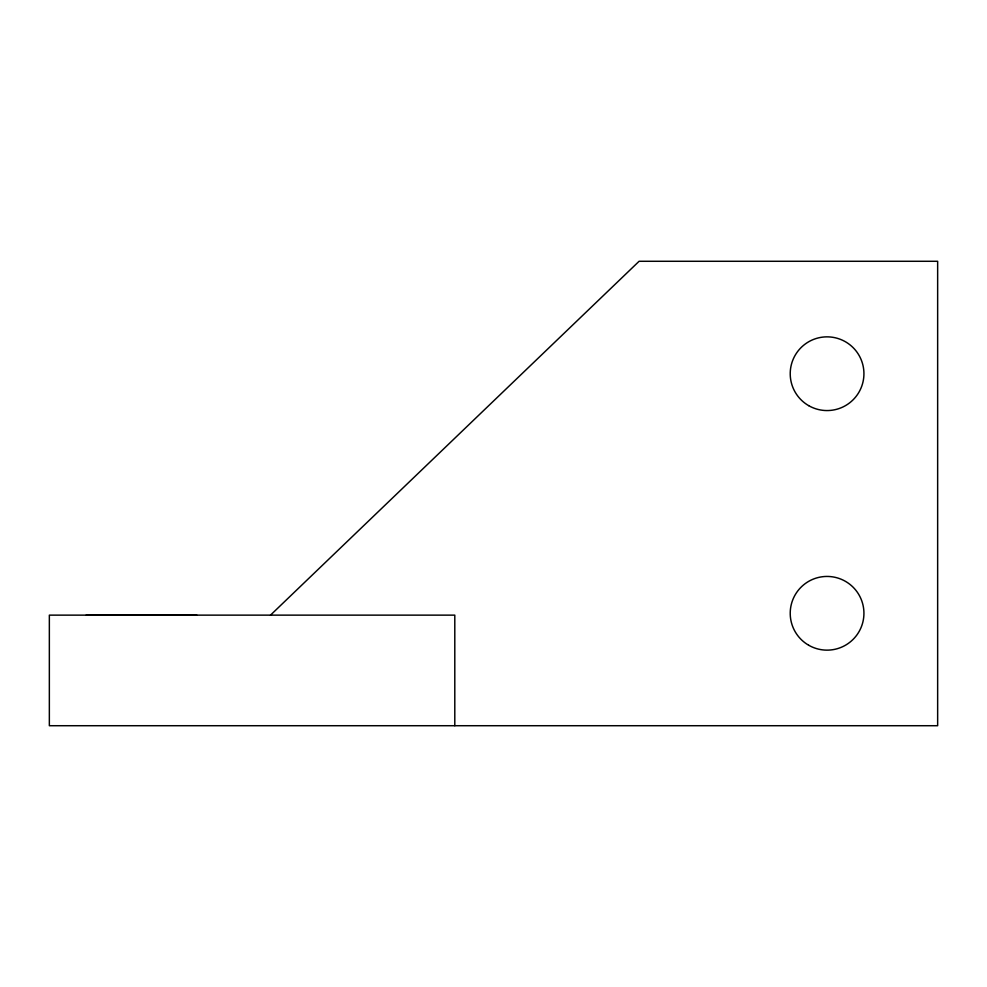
<?xml version="1.0" encoding="UTF-8"?>
<svg xmlns="http://www.w3.org/2000/svg" width="987" height="987" viewBox="0 0 987 987"><rect width="100%" height="100%" fill="white"/><g stroke="black" fill="none" stroke-linecap="round" stroke-linejoin="round"><path stroke-width="1.48" d="M270.5 615.135L639.095 261.284L937.65 261.284L937.65 725.716L49.35 725.716L49.35 615.135L454.797 615.135L454.797 725.716M86.214 615.086L196.783 615.086M808.649 645.214A36.864 36.864 0 0 0 863.933 613.297A36.864 36.864 0 0 0 808.649 581.368A36.864 36.864 0 0 0 808.649 645.214M808.649 405.632A36.864 36.864 0 0 0 863.933 373.703A36.864 36.864 0 0 0 808.649 341.786A36.864 36.864 0 0 0 808.649 405.632"/></g></svg>
